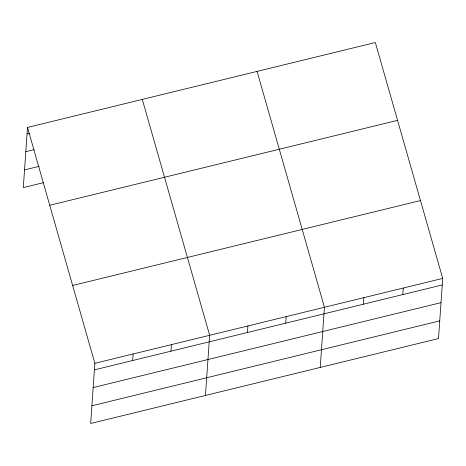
<?xml version="1.0" encoding="UTF-8"?>
<svg xmlns="http://www.w3.org/2000/svg" width="466" height="466" viewBox="0 0 466 466"><rect width="100%" height="100%" fill="white"/><g stroke="black" fill="none" stroke-linecap="round" stroke-linejoin="round"><path stroke-width="0.7" d="M27.506 127.434L94.866 363.317L90.66 423.472L438.494 338.566L442.7 278.406L375.34 42.528L27.506 127.434L23.3 187.594L43.472 182.666M132.67 360.527L133.13 353.974M170.935 351.183L171.389 344.636M205.448 395.453L209.653 335.293L142.293 99.415M247.458 332.503L247.912 325.955M285.716 323.165L286.176 316.618M320.229 367.435L324.435 307.275L257.075 71.397M363.398 304.205L363.859 297.652M402.822 294.582L403.276 288.029M27.051 133.987L29.83 133.305M25.811 151.677L34.158 149.638M24.535 169.904L39.144 166.339M49.734 205.279L397.568 120.368M72.638 285.477L420.472 200.566M94.866 363.317L442.7 278.406M94.406 369.864L442.24 284.953M93.171 387.555L441.005 302.65M91.895 405.781L439.729 320.876"/></g></svg>
